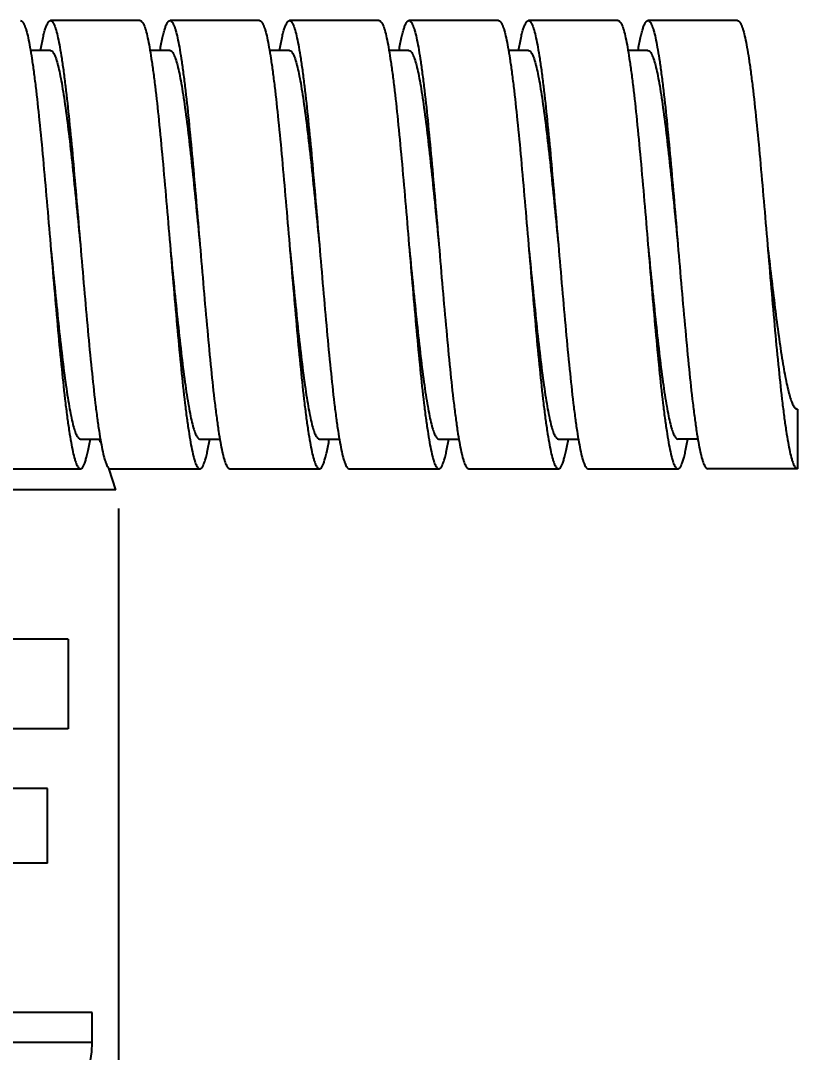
# Model space of a CAD drawing. Header units: millimetres. Extents: x 601 to 1195, y -13 to 407.
# Drawn here: x 1100.89 to 1126.89, y 176.3 to 210.82 of the extents above; entities that cross this region are included whole.
import ezdxf

# ---------------------------------------------------------------- set-up
doc = ezdxf.new("R2010")
doc.units = ezdxf.units.MM
doc.header["$LTSCALE"] = 0.1
doc.layers.add('02___PRT_ALL_AXES', color=7, linetype='Continuous')
doc.layers.add('DIM', color=3, linetype='Continuous')
doc.styles.get("Standard").update_dxf_attribs({"font": 'arial.ttf'})
doc.dimstyles.new('ISO-25', dxfattribs={"dimtxt": 2.5, "dimasz": 2.5, "dimexe": 1.25, "dimexo": 0.625, "dimtad": 1, "dimtxsty": 'Standard', "dimcen": 2.5, "dimadec": 0, "dimazin": 0, "dimtfac": 1, "dimtmove": 0, "dimatfit": 3, "dimfxl": 0, "dimarcsym": 0})

# ---------------------------------------------------------------- blocks, each defined once
blk = doc.blocks.new('*D13')
at = {"layer": 'Defpoints', "color": 0}
for p in [(960.618, 195.125), (1104.167, 195.125), (1104.167, 161.94)]:
    blk.add_point(p, dxfattribs=at)
at = {"layer": 'DIM', "color": 0, "lineweight": -2}
for p, q in [((960.618, 194.5), (960.618, 160.69)), ((1104.167, 194.5), (1104.167, 160.69)), ((963.118, 161.94), (1101.667, 161.94))]:
    blk.add_line(p, q, dxfattribs=at)
at = {"layer": 'DIM', "color": 0}
for points in [[(963.118, 162.357), (963.118, 161.523), (960.618, 161.94)], [(1101.667, 162.357), (1101.667, 161.523), (1104.167, 161.94)]]:
    blk.add_solid(points, dxfattribs=at)
at = {"layer": 'DIM', "color": 0, "insert": (1032.392, 164.067), "char_height": 2.5, "attachment_point": 5}
blk.add_mtext('143,55', dxfattribs=at)

msp = doc.modelspace()

# ---------------------------------------------------------------- linework, layer by layer
at = {"color": 7, "linetype": 'Continuous'}
for p, q in [((1104.891, 210.82), (1101.891, 210.82)), ((1108.891, 210.82), (1105.891, 210.82)), ((1112.891, 210.82), (1109.891, 210.82)), ((1116.891, 210.82), (1113.891, 210.82)), ((1120.891, 210.82), (1117.891, 210.82)), ((1124.891, 210.82), (1121.891, 210.82)), ((1101.891, 209.82), (1101.222, 209.82)), ((1105.891, 209.82), (1105.223, 209.82)), ((1109.891, 209.82), (1109.223, 209.82)), ((1113.891, 209.82), (1113.223, 209.82)), ((1117.891, 209.82), (1117.223, 209.82)), ((1121.891, 209.82), (1121.222, 209.82)), ((1126.891, 197.82), (1126.891, 195.82)), ((1102.891, 196.82), (1103.56, 196.82)), ((1103.568, 196.717), (1103.535, 196.82)), ((1106.891, 196.82), (1107.559, 196.82)), ((1110.891, 196.82), (1111.559, 196.82)), ((1114.891, 196.82), (1115.56, 196.82)), ((1118.891, 196.82), (1119.56, 196.82)), ((1123.56, 196.82), (1122.891, 196.82)), ((1099.891, 195.82), (1102.891, 195.82)), ((1103.858, 195.809), (1103.847, 195.844)), ((1104.076, 195.125), (1103.858, 195.809)), ((1103.891, 195.82), (1106.891, 195.82)), ((1107.891, 195.82), (1110.891, 195.82)), ((1111.891, 195.82), (1114.891, 195.82)), ((1115.891, 195.82), (1118.891, 195.82)), ((1119.891, 195.82), (1122.891, 195.82)), ((1126.891, 195.82), (1123.891, 195.82)), ((1104.076, 195.125), (1064.991, 195.125)), ((1102.483, 190.125), (962.099, 190.125)), ((1102.48, 190.125), (1102.48, 187.125)), ((1102.484, 190.125), (1102.484, 187.125)), ((1102.483, 187.125), (962.099, 187.125))]:
    msp.add_line(p, q, dxfattribs=at)
for points, knots in [([(1100.891, 210.82), (1100.915, 210.82), (1100.953, 210.789), (1100.988, 210.735), (1101.019, 210.671), (1101.05, 210.59), (1101.094, 210.448), (1101.148, 210.228), (1101.209, 209.914), (1101.27, 209.536), (1101.332, 209.099), (1101.419, 208.41), (1101.524, 207.434), (1101.646, 206.154), (1101.768, 204.764), (1101.85, 203.808), (1101.891, 203.32)], [0, 0, 0, 0, 0.009478, 0.01668, 0.025909, 0.037267, 0.050796, 0.084378, 0.126508, 0.176873, 0.235029, 0.300456, 0.450603, 0.621668, 0.807156, 1, 1, 1, 1]), ([(1101.559, 209.822), (1101.584, 209.967), (1101.621, 210.168), (1101.68, 210.416), (1101.72, 210.557), (1101.762, 210.67), (1101.805, 210.759), (1101.856, 210.82), (1101.891, 210.82)], [0, 0, 0, 0, 0.408087, 0.572348, 0.709434, 0.819349, 0.902665, 1, 1, 1, 1]), ([(1101.891, 210.82), (1101.915, 210.82), (1101.953, 210.789), (1101.988, 210.735), (1102.019, 210.671), (1102.05, 210.59), (1102.094, 210.448), (1102.148, 210.228), (1102.209, 209.914), (1102.27, 209.536), (1102.332, 209.099), (1102.419, 208.41), (1102.524, 207.434), (1102.646, 206.154), (1102.768, 204.764), (1102.85, 203.808), (1102.891, 203.32)], [0, 0, 0, 0, 0.00948, 0.016681, 0.025907, 0.037266, 0.050798, 0.084376, 0.12651, 0.17687, 0.235031, 0.300454, 0.450603, 0.621668, 0.807156, 1, 1, 1, 1]), ([(1104.891, 210.82), (1104.915, 210.82), (1104.953, 210.789), (1104.988, 210.735), (1105.019, 210.671), (1105.05, 210.59), (1105.094, 210.448), (1105.148, 210.228), (1105.209, 209.914), (1105.27, 209.536), (1105.332, 209.099), (1105.419, 208.41), (1105.524, 207.434), (1105.646, 206.154), (1105.768, 204.764), (1105.85, 203.808), (1105.891, 203.32)], [0, 0, 0, 0, 0.00948, 0.016681, 0.025907, 0.037266, 0.050798, 0.084376, 0.12651, 0.17687, 0.235031, 0.300454, 0.450603, 0.621668, 0.807156, 1, 1, 1, 1]), ([(1105.56, 209.825), (1105.584, 209.969), (1105.621, 210.17), (1105.68, 210.417), (1105.721, 210.558), (1105.762, 210.67), (1105.805, 210.76), (1105.856, 210.82), (1105.891, 210.82)], [0, 0, 0, 0, 0.40807, 0.57228, 0.709377, 0.819286, 0.902585, 1, 1, 1, 1]), ([(1105.891, 210.82), (1105.915, 210.82), (1105.953, 210.789), (1105.988, 210.735), (1106.019, 210.671), (1106.05, 210.59), (1106.094, 210.448), (1106.148, 210.228), (1106.209, 209.914), (1106.27, 209.536), (1106.332, 209.099), (1106.419, 208.41), (1106.524, 207.434), (1106.646, 206.154), (1106.768, 204.764), (1106.85, 203.808), (1106.891, 203.32)], [0, 0, 0, 0, 0.009479, 0.016679, 0.025908, 0.037268, 0.050797, 0.084378, 0.126508, 0.176873, 0.235029, 0.300456, 0.450604, 0.621669, 0.807156, 1, 1, 1, 1]), ([(1108.891, 210.82), (1108.915, 210.82), (1108.953, 210.789), (1108.988, 210.735), (1109.019, 210.671), (1109.05, 210.59), (1109.094, 210.448), (1109.148, 210.228), (1109.209, 209.914), (1109.27, 209.536), (1109.332, 209.099), (1109.419, 208.41), (1109.524, 207.434), (1109.646, 206.154), (1109.768, 204.764), (1109.85, 203.808), (1109.891, 203.32)], [0, 0, 0, 0, 0.009479, 0.016679, 0.025908, 0.037268, 0.050797, 0.084378, 0.126508, 0.176873, 0.235029, 0.300456, 0.450604, 0.621669, 0.807156, 1, 1, 1, 1]), ([(1109.56, 209.827), (1109.584, 209.97), (1109.621, 210.171), (1109.68, 210.417), (1109.721, 210.558), (1109.762, 210.67), (1109.805, 210.76), (1109.856, 210.82), (1109.891, 210.82)], [0, 0, 0, 0, 0.408036, 0.57227, 0.709354, 0.819245, 0.902576, 1, 1, 1, 1]), ([(1109.891, 210.82), (1109.915, 210.82), (1109.953, 210.789), (1109.988, 210.735), (1110.019, 210.671), (1110.05, 210.59), (1110.094, 210.448), (1110.148, 210.228), (1110.209, 209.914), (1110.27, 209.536), (1110.332, 209.099), (1110.419, 208.41), (1110.524, 207.434), (1110.646, 206.154), (1110.768, 204.764), (1110.85, 203.808), (1110.891, 203.32)], [0, 0, 0, 0, 0.009478, 0.016681, 0.025908, 0.037265, 0.050796, 0.084377, 0.126509, 0.176871, 0.23503, 0.300454, 0.450602, 0.621668, 0.807156, 1, 1, 1, 1]), ([(1112.891, 210.82), (1112.915, 210.82), (1112.953, 210.789), (1112.988, 210.735), (1113.019, 210.671), (1113.05, 210.59), (1113.094, 210.448), (1113.148, 210.228), (1113.209, 209.914), (1113.27, 209.536), (1113.332, 209.099), (1113.419, 208.41), (1113.524, 207.434), (1113.646, 206.154), (1113.768, 204.764), (1113.85, 203.808), (1113.891, 203.32)], [0, 0, 0, 0, 0.009478, 0.016681, 0.025908, 0.037265, 0.050796, 0.084377, 0.126509, 0.176871, 0.23503, 0.300454, 0.450602, 0.621668, 0.807156, 1, 1, 1, 1]), ([(1113.56, 209.825), (1113.584, 209.969), (1113.621, 210.17), (1113.68, 210.417), (1113.721, 210.558), (1113.762, 210.67), (1113.805, 210.76), (1113.856, 210.82), (1113.891, 210.82)], [0, 0, 0, 0, 0.40806, 0.572282, 0.709362, 0.819282, 0.902585, 1, 1, 1, 1]), ([(1113.891, 210.82), (1113.915, 210.82), (1113.953, 210.789), (1113.988, 210.735), (1114.019, 210.671), (1114.05, 210.59), (1114.094, 210.448), (1114.148, 210.228), (1114.209, 209.914), (1114.27, 209.536), (1114.332, 209.099), (1114.419, 208.41), (1114.524, 207.434), (1114.646, 206.154), (1114.768, 204.764), (1114.85, 203.808), (1114.891, 203.32)], [0, 0, 0, 0, 0.009481, 0.01668, 0.025907, 0.037268, 0.050798, 0.084377, 0.12651, 0.176872, 0.23503, 0.300456, 0.450604, 0.621669, 0.807156, 1, 1, 1, 1]), ([(1116.891, 210.82), (1116.915, 210.82), (1116.953, 210.789), (1116.988, 210.735), (1117.019, 210.671), (1117.05, 210.59), (1117.094, 210.448), (1117.148, 210.228), (1117.209, 209.914), (1117.27, 209.536), (1117.332, 209.099), (1117.419, 208.41), (1117.524, 207.434), (1117.646, 206.154), (1117.768, 204.764), (1117.85, 203.808), (1117.891, 203.32)], [0, 0, 0, 0, 0.009481, 0.01668, 0.025907, 0.037268, 0.050798, 0.084377, 0.12651, 0.176872, 0.23503, 0.300456, 0.450604, 0.621669, 0.807156, 1, 1, 1, 1]), ([(1117.559, 209.822), (1117.583, 209.966), (1117.621, 210.168), (1117.68, 210.416), (1117.72, 210.557), (1117.762, 210.67), (1117.805, 210.759), (1117.856, 210.82), (1117.891, 210.82)], [0, 0, 0, 0, 0.408111, 0.572355, 0.709475, 0.819371, 0.902677, 1, 1, 1, 1]), ([(1117.891, 210.82), (1117.915, 210.82), (1117.953, 210.789), (1117.988, 210.735), (1118.019, 210.671), (1118.05, 210.59), (1118.094, 210.448), (1118.148, 210.228), (1118.209, 209.914), (1118.27, 209.536), (1118.332, 209.099), (1118.419, 208.41), (1118.524, 207.434), (1118.646, 206.154), (1118.768, 204.764), (1118.85, 203.808), (1118.891, 203.32)], [0, 0, 0, 0, 0.009478, 0.01668, 0.025909, 0.037267, 0.050796, 0.084378, 0.126508, 0.176873, 0.235029, 0.300456, 0.450603, 0.621668, 0.807156, 1, 1, 1, 1]), ([(1120.891, 210.82), (1120.915, 210.82), (1120.953, 210.789), (1120.988, 210.735), (1121.019, 210.671), (1121.05, 210.59), (1121.094, 210.448), (1121.148, 210.228), (1121.209, 209.914), (1121.27, 209.536), (1121.332, 209.099), (1121.419, 208.41), (1121.524, 207.434), (1121.646, 206.154), (1121.768, 204.764), (1121.85, 203.808), (1121.891, 203.32)], [0, 0, 0, 0, 0.009478, 0.01668, 0.025909, 0.037267, 0.050796, 0.084378, 0.126508, 0.176873, 0.235029, 0.300456, 0.450603, 0.621668, 0.807156, 1, 1, 1, 1]), ([(1121.559, 209.822), (1121.584, 209.967), (1121.621, 210.168), (1121.68, 210.416), (1121.72, 210.557), (1121.762, 210.67), (1121.805, 210.759), (1121.856, 210.82), (1121.891, 210.82)], [0, 0, 0, 0, 0.408087, 0.572348, 0.709434, 0.819349, 0.902665, 1, 1, 1, 1]), ([(1121.891, 210.82), (1121.915, 210.82), (1121.953, 210.789), (1121.988, 210.735), (1122.019, 210.671), (1122.05, 210.59), (1122.094, 210.448), (1122.148, 210.228), (1122.209, 209.914), (1122.27, 209.536), (1122.332, 209.099), (1122.419, 208.41), (1122.524, 207.434), (1122.646, 206.154), (1122.768, 204.764), (1122.85, 203.808), (1122.891, 203.32)], [0, 0, 0, 0, 0.00948, 0.016681, 0.025907, 0.037266, 0.050798, 0.084376, 0.12651, 0.17687, 0.235031, 0.300454, 0.450603, 0.621668, 0.807156, 1, 1, 1, 1]), ([(1124.891, 210.82), (1124.915, 210.82), (1124.953, 210.789), (1124.988, 210.735), (1125.019, 210.671), (1125.05, 210.59), (1125.094, 210.448), (1125.148, 210.228), (1125.209, 209.914), (1125.27, 209.536), (1125.332, 209.099), (1125.419, 208.41), (1125.524, 207.434), (1125.646, 206.154), (1125.768, 204.764), (1125.85, 203.808), (1125.891, 203.32)], [0, 0, 0, 0, 0.00948, 0.016681, 0.025907, 0.037266, 0.050798, 0.084376, 0.12651, 0.17687, 0.235031, 0.300454, 0.450603, 0.621668, 0.807156, 1, 1, 1, 1]), ([(1101.891, 209.82), (1101.914, 209.82), (1101.952, 209.795), (1101.988, 209.747), (1102.034, 209.665), (1102.087, 209.523), (1102.148, 209.307), (1102.209, 209.035), (1102.27, 208.708), (1102.332, 208.329), (1102.419, 207.731), (1102.524, 206.886), (1102.646, 205.776), (1102.768, 204.572), (1102.85, 203.742), (1102.891, 203.32)], [0, 0, 0, 0, 0.010546, 0.018089, 0.027572, 0.052785, 0.086545, 0.128755, 0.179115, 0.237208, 0.302514, 0.452296, 0.622867, 0.807776, 1, 1, 1, 1]), ([(1105.891, 209.82), (1105.914, 209.82), (1105.952, 209.795), (1105.988, 209.747), (1106.034, 209.665), (1106.087, 209.523), (1106.148, 209.307), (1106.209, 209.035), (1106.27, 208.708), (1106.332, 208.329), (1106.419, 207.731), (1106.524, 206.886), (1106.646, 205.776), (1106.768, 204.572), (1106.85, 203.742), (1106.891, 203.32)], [0, 0, 0, 0, 0.010545, 0.018089, 0.027573, 0.052784, 0.086545, 0.128754, 0.179115, 0.237207, 0.302515, 0.452296, 0.622867, 0.807776, 1, 1, 1, 1]), ([(1109.891, 209.82), (1109.914, 209.82), (1109.952, 209.795), (1109.988, 209.747), (1110.034, 209.665), (1110.087, 209.523), (1110.148, 209.307), (1110.209, 209.035), (1110.27, 208.708), (1110.332, 208.329), (1110.419, 207.731), (1110.524, 206.886), (1110.646, 205.776), (1110.768, 204.572), (1110.85, 203.742), (1110.891, 203.32)], [0, 0, 0, 0, 0.010544, 0.018089, 0.027573, 0.052783, 0.086546, 0.128753, 0.179116, 0.237207, 0.302515, 0.452297, 0.622867, 0.807776, 1, 1, 1, 1]), ([(1113.891, 209.82), (1113.914, 209.82), (1113.952, 209.795), (1113.988, 209.747), (1114.034, 209.665), (1114.087, 209.523), (1114.148, 209.307), (1114.209, 209.035), (1114.27, 208.708), (1114.332, 208.329), (1114.419, 207.731), (1114.524, 206.886), (1114.646, 205.776), (1114.768, 204.572), (1114.85, 203.742), (1114.891, 203.32)], [0, 0, 0, 0, 0.010544, 0.018089, 0.027574, 0.052783, 0.086546, 0.128753, 0.179116, 0.237206, 0.302515, 0.452297, 0.622867, 0.807776, 1, 1, 1, 1]), ([(1117.891, 209.82), (1117.914, 209.82), (1117.952, 209.795), (1117.988, 209.747), (1118.034, 209.665), (1118.087, 209.523), (1118.148, 209.307), (1118.209, 209.035), (1118.27, 208.708), (1118.332, 208.329), (1118.419, 207.731), (1118.524, 206.886), (1118.646, 205.776), (1118.768, 204.572), (1118.85, 203.742), (1118.891, 203.32)], [0, 0, 0, 0, 0.010543, 0.018089, 0.027574, 0.052782, 0.086546, 0.128752, 0.179116, 0.237206, 0.302515, 0.452296, 0.622867, 0.807776, 1, 1, 1, 1]), ([(1121.891, 209.82), (1121.914, 209.82), (1121.952, 209.795), (1121.988, 209.747), (1122.034, 209.665), (1122.087, 209.523), (1122.148, 209.307), (1122.209, 209.035), (1122.27, 208.708), (1122.332, 208.329), (1122.419, 207.731), (1122.524, 206.886), (1122.646, 205.776), (1122.768, 204.572), (1122.85, 203.742), (1122.891, 203.32)], [0, 0, 0, 0, 0.010543, 0.01809, 0.027574, 0.052782, 0.086546, 0.128752, 0.179116, 0.237206, 0.302515, 0.452296, 0.622867, 0.807776, 1, 1, 1, 1]), ([(1101.891, 203.32), (1101.932, 202.897), (1102.014, 202.068), (1102.136, 200.864), (1102.258, 199.754), (1102.363, 198.908), (1102.45, 198.311), (1102.512, 197.932), (1102.573, 197.605), (1102.634, 197.332), (1102.695, 197.117), (1102.748, 196.975), (1102.794, 196.893), (1102.83, 196.845), (1102.868, 196.82), (1102.891, 196.82)], [0, 0, 0, 0, 0.192224, 0.377133, 0.547703, 0.697485, 0.762794, 0.820884, 0.871247, 0.913454, 0.947217, 0.972426, 0.981911, 0.989456, 1, 1, 1, 1]), ([(1101.891, 203.32), (1101.932, 202.832), (1102.014, 201.875), (1102.136, 200.486), (1102.258, 199.206), (1102.363, 198.23), (1102.45, 197.54), (1102.512, 197.103), (1102.573, 196.726), (1102.634, 196.411), (1102.688, 196.191), (1102.732, 196.049), (1102.763, 195.969), (1102.794, 195.905), (1102.829, 195.85), (1102.867, 195.82), (1102.891, 195.82)], [0, 0, 0, 0, 0.192844, 0.378332, 0.549397, 0.699544, 0.764971, 0.823127, 0.873492, 0.915622, 0.949204, 0.962733, 0.974091, 0.98332, 0.990522, 1, 1, 1, 1]), ([(1102.891, 203.32), (1102.932, 202.832), (1103.014, 201.875), (1103.136, 200.486), (1103.258, 199.206), (1103.363, 198.23), (1103.45, 197.54), (1103.512, 197.103), (1103.573, 196.726), (1103.634, 196.411), (1103.688, 196.191), (1103.732, 196.049), (1103.763, 195.969), (1103.794, 195.905), (1103.829, 195.85), (1103.867, 195.82), (1103.891, 195.82)], [0, 0, 0, 0, 0.192844, 0.378331, 0.549396, 0.699544, 0.76497, 0.823128, 0.87349, 0.915623, 0.949202, 0.962732, 0.974093, 0.98332, 0.990519, 1, 1, 1, 1]), ([(1105.891, 203.32), (1105.932, 202.897), (1106.014, 202.068), (1106.136, 200.864), (1106.258, 199.754), (1106.363, 198.908), (1106.45, 198.311), (1106.512, 197.932), (1106.573, 197.605), (1106.634, 197.332), (1106.695, 197.117), (1106.748, 196.975), (1106.794, 196.893), (1106.83, 196.845), (1106.868, 196.82), (1106.891, 196.82)], [0, 0, 0, 0, 0.192224, 0.377133, 0.547703, 0.697485, 0.762793, 0.820884, 0.871247, 0.913454, 0.947217, 0.972427, 0.981911, 0.989456, 1, 1, 1, 1]), ([(1105.891, 203.32), (1105.932, 202.832), (1106.014, 201.875), (1106.136, 200.486), (1106.258, 199.206), (1106.363, 198.23), (1106.45, 197.54), (1106.512, 197.103), (1106.573, 196.726), (1106.634, 196.411), (1106.688, 196.191), (1106.732, 196.049), (1106.763, 195.969), (1106.794, 195.905), (1106.829, 195.85), (1106.867, 195.82), (1106.891, 195.82)], [0, 0, 0, 0, 0.192844, 0.378331, 0.549396, 0.699544, 0.76497, 0.823128, 0.87349, 0.915623, 0.949202, 0.962732, 0.974093, 0.98332, 0.990519, 1, 1, 1, 1]), ([(1106.891, 203.32), (1106.932, 202.832), (1107.014, 201.875), (1107.136, 200.486), (1107.258, 199.206), (1107.363, 198.23), (1107.45, 197.54), (1107.512, 197.103), (1107.573, 196.726), (1107.634, 196.411), (1107.688, 196.191), (1107.732, 196.049), (1107.763, 195.969), (1107.794, 195.905), (1107.829, 195.85), (1107.867, 195.82), (1107.891, 195.82)], [0, 0, 0, 0, 0.192844, 0.378332, 0.549398, 0.699546, 0.76497, 0.823129, 0.873491, 0.915623, 0.949204, 0.962735, 0.974092, 0.983319, 0.990522, 1, 1, 1, 1]), ([(1109.891, 203.32), (1109.932, 202.897), (1110.014, 202.068), (1110.136, 200.864), (1110.258, 199.754), (1110.363, 198.908), (1110.45, 198.311), (1110.512, 197.932), (1110.573, 197.605), (1110.634, 197.332), (1110.695, 197.117), (1110.748, 196.975), (1110.794, 196.893), (1110.83, 196.845), (1110.868, 196.82), (1110.891, 196.82)], [0, 0, 0, 0, 0.192224, 0.377133, 0.547704, 0.697485, 0.762793, 0.820885, 0.871246, 0.913455, 0.947216, 0.972427, 0.981911, 0.989455, 1, 1, 1, 1]), ([(1109.891, 203.32), (1109.932, 202.832), (1110.014, 201.875), (1110.136, 200.486), (1110.258, 199.206), (1110.363, 198.23), (1110.45, 197.54), (1110.512, 197.103), (1110.573, 196.726), (1110.634, 196.411), (1110.688, 196.191), (1110.732, 196.049), (1110.763, 195.969), (1110.794, 195.905), (1110.829, 195.85), (1110.867, 195.82), (1110.891, 195.82)], [0, 0, 0, 0, 0.192844, 0.378332, 0.549398, 0.699546, 0.76497, 0.823129, 0.873491, 0.915623, 0.949204, 0.962735, 0.974092, 0.983319, 0.990522, 1, 1, 1, 1]), ([(1110.891, 203.32), (1110.932, 202.832), (1111.014, 201.875), (1111.136, 200.486), (1111.258, 199.206), (1111.363, 198.23), (1111.45, 197.54), (1111.512, 197.103), (1111.573, 196.726), (1111.634, 196.411), (1111.688, 196.191), (1111.732, 196.049), (1111.763, 195.969), (1111.794, 195.905), (1111.829, 195.85), (1111.867, 195.82), (1111.891, 195.82)], [0, 0, 0, 0, 0.192844, 0.378331, 0.549396, 0.699544, 0.764971, 0.823127, 0.873492, 0.915622, 0.949203, 0.962732, 0.974092, 0.983321, 0.990521, 1, 1, 1, 1]), ([(1113.891, 203.32), (1113.932, 202.897), (1114.014, 202.068), (1114.136, 200.864), (1114.258, 199.754), (1114.363, 198.908), (1114.45, 198.311), (1114.512, 197.932), (1114.573, 197.605), (1114.634, 197.332), (1114.695, 197.117), (1114.748, 196.975), (1114.794, 196.893), (1114.83, 196.845), (1114.868, 196.82), (1114.891, 196.82)], [0, 0, 0, 0, 0.192224, 0.377133, 0.547704, 0.697486, 0.762792, 0.820885, 0.871245, 0.913455, 0.947215, 0.972428, 0.981911, 0.989454, 1, 1, 1, 1]), ([(1113.891, 203.32), (1113.932, 202.832), (1114.014, 201.875), (1114.136, 200.486), (1114.258, 199.206), (1114.363, 198.23), (1114.45, 197.54), (1114.512, 197.103), (1114.573, 196.726), (1114.634, 196.411), (1114.688, 196.191), (1114.732, 196.049), (1114.763, 195.969), (1114.794, 195.905), (1114.829, 195.85), (1114.867, 195.82), (1114.891, 195.82)], [0, 0, 0, 0, 0.192844, 0.378331, 0.549396, 0.699544, 0.764971, 0.823127, 0.873492, 0.915622, 0.949203, 0.962732, 0.974092, 0.983321, 0.990521, 1, 1, 1, 1]), ([(1114.891, 203.32), (1114.932, 202.832), (1115.014, 201.875), (1115.136, 200.486), (1115.258, 199.206), (1115.363, 198.23), (1115.45, 197.54), (1115.512, 197.103), (1115.573, 196.726), (1115.634, 196.411), (1115.688, 196.191), (1115.732, 196.049), (1115.763, 195.969), (1115.794, 195.905), (1115.829, 195.85), (1115.867, 195.82), (1115.891, 195.82)], [0, 0, 0, 0, 0.192844, 0.378332, 0.549397, 0.699546, 0.764969, 0.82313, 0.87349, 0.915624, 0.949202, 0.962734, 0.974093, 0.983319, 0.99052, 1, 1, 1, 1]), ([(1117.891, 203.32), (1117.932, 202.897), (1118.014, 202.068), (1118.136, 200.864), (1118.258, 199.754), (1118.363, 198.908), (1118.45, 198.311), (1118.512, 197.932), (1118.573, 197.605), (1118.634, 197.332), (1118.695, 197.117), (1118.748, 196.975), (1118.794, 196.893), (1118.83, 196.845), (1118.868, 196.82), (1118.891, 196.82)], [0, 0, 0, 0, 0.192224, 0.377133, 0.547704, 0.697486, 0.762791, 0.820886, 0.871245, 0.913456, 0.947215, 0.972428, 0.98191, 0.989454, 1, 1, 1, 1]), ([(1117.891, 203.32), (1117.932, 202.832), (1118.014, 201.875), (1118.136, 200.486), (1118.258, 199.206), (1118.363, 198.23), (1118.45, 197.54), (1118.512, 197.103), (1118.573, 196.726), (1118.634, 196.411), (1118.688, 196.191), (1118.732, 196.049), (1118.763, 195.969), (1118.794, 195.905), (1118.829, 195.85), (1118.867, 195.82), (1118.891, 195.82)], [0, 0, 0, 0, 0.192844, 0.378332, 0.549397, 0.699546, 0.764969, 0.82313, 0.87349, 0.915624, 0.949202, 0.962734, 0.974093, 0.983319, 0.99052, 1, 1, 1, 1]), ([(1118.891, 203.32), (1118.932, 202.832), (1119.014, 201.875), (1119.136, 200.486), (1119.258, 199.206), (1119.363, 198.23), (1119.45, 197.54), (1119.512, 197.103), (1119.573, 196.726), (1119.634, 196.411), (1119.688, 196.191), (1119.732, 196.049), (1119.763, 195.969), (1119.794, 195.905), (1119.829, 195.85), (1119.867, 195.82), (1119.891, 195.82)], [0, 0, 0, 0, 0.192844, 0.378332, 0.549397, 0.699544, 0.764971, 0.823127, 0.873492, 0.915622, 0.949204, 0.962733, 0.974091, 0.98332, 0.990522, 1, 1, 1, 1]), ([(1121.891, 203.32), (1121.932, 202.897), (1122.014, 202.068), (1122.136, 200.864), (1122.258, 199.754), (1122.363, 198.908), (1122.45, 198.311), (1122.512, 197.932), (1122.573, 197.605), (1122.634, 197.332), (1122.695, 197.117), (1122.748, 196.975), (1122.794, 196.893), (1122.83, 196.845), (1122.868, 196.82), (1122.891, 196.82)], [0, 0, 0, 0, 0.192224, 0.377134, 0.547705, 0.697487, 0.762792, 0.820887, 0.871246, 0.913457, 0.947216, 0.97243, 0.981912, 0.989458, 1, 1, 1, 1]), ([(1121.891, 203.32), (1121.932, 202.832), (1122.014, 201.875), (1122.136, 200.486), (1122.258, 199.206), (1122.363, 198.23), (1122.45, 197.54), (1122.512, 197.103), (1122.573, 196.726), (1122.634, 196.411), (1122.688, 196.191), (1122.732, 196.049), (1122.763, 195.969), (1122.794, 195.905), (1122.829, 195.85), (1122.867, 195.82), (1122.891, 195.82)], [0, 0, 0, 0, 0.192844, 0.378332, 0.549397, 0.699544, 0.764971, 0.823127, 0.873492, 0.915622, 0.949204, 0.962733, 0.974091, 0.98332, 0.990522, 1, 1, 1, 1]), ([(1122.891, 203.32), (1122.932, 202.832), (1123.014, 201.875), (1123.136, 200.486), (1123.258, 199.206), (1123.363, 198.23), (1123.45, 197.54), (1123.512, 197.103), (1123.573, 196.726), (1123.634, 196.411), (1123.688, 196.191), (1123.732, 196.049), (1123.763, 195.969), (1123.794, 195.905), (1123.829, 195.85), (1123.867, 195.82), (1123.891, 195.82)], [0, 0, 0, 0, 0.192844, 0.378331, 0.549397, 0.699545, 0.76497, 0.823129, 0.873491, 0.915624, 0.949202, 0.962733, 0.974094, 0.983321, 0.990522, 1, 1, 1, 1]), ([(1125.891, 203.32), (1125.932, 202.962), (1126.014, 202.26), (1126.136, 201.241), (1126.258, 200.302), (1126.363, 199.587), (1126.45, 199.081), (1126.512, 198.76), (1126.573, 198.484), (1126.634, 198.253), (1126.695, 198.07), (1126.749, 197.95), (1126.794, 197.881), (1126.832, 197.839), (1126.868, 197.82), (1126.891, 197.82)], [0, 0, 0, 0, 0.1913, 0.375349, 0.545187, 0.694432, 0.759565, 0.817572, 0.867939, 0.910281, 0.944327, 0.970058, 0.979928, 0.987983, 1, 1, 1, 1]), ([(1125.891, 203.32), (1125.932, 202.832), (1126.014, 201.875), (1126.136, 200.486), (1126.258, 199.206), (1126.363, 198.23), (1126.45, 197.54), (1126.512, 197.103), (1126.573, 196.726), (1126.634, 196.411), (1126.688, 196.191), (1126.732, 196.049), (1126.763, 195.969), (1126.794, 195.905), (1126.829, 195.85), (1126.867, 195.82), (1126.891, 195.82)], [0, 0, 0, 0, 0.192844, 0.378331, 0.549397, 0.699545, 0.76497, 0.823129, 0.873491, 0.915624, 0.949202, 0.962733, 0.974094, 0.983321, 0.990522, 1, 1, 1, 1]), ([(1102.891, 195.82), (1102.926, 195.82), (1102.977, 195.88), (1103.02, 195.97), (1103.062, 196.083), (1103.102, 196.224), (1103.161, 196.472), (1103.199, 196.673), (1103.223, 196.818)], [0, 0, 0, 0, 0.097323, 0.180629, 0.290525, 0.427645, 0.591889, 1, 1, 1, 1]), ([(1106.891, 195.82), (1106.926, 195.82), (1106.977, 195.88), (1107.02, 195.969), (1107.062, 196.082), (1107.102, 196.223), (1107.161, 196.469), (1107.198, 196.67), (1107.223, 196.814)], [0, 0, 0, 0, 0.097415, 0.180718, 0.290638, 0.427718, 0.59194, 1, 1, 1, 1]), ([(1110.891, 195.82), (1110.926, 195.82), (1110.977, 195.88), (1111.02, 195.969), (1111.061, 196.081), (1111.102, 196.222), (1111.161, 196.469), (1111.198, 196.669), (1111.222, 196.813)], [0, 0, 0, 0, 0.097424, 0.180755, 0.290646, 0.42773, 0.591964, 1, 1, 1, 1]), ([(1114.891, 195.82), (1114.926, 195.82), (1114.977, 195.88), (1115.02, 195.969), (1115.062, 196.082), (1115.102, 196.223), (1115.161, 196.469), (1115.198, 196.67), (1115.223, 196.814)], [0, 0, 0, 0, 0.097415, 0.180714, 0.290623, 0.42772, 0.59193, 1, 1, 1, 1]), ([(1118.891, 195.82), (1118.926, 195.82), (1118.977, 195.88), (1119.02, 195.97), (1119.062, 196.083), (1119.102, 196.224), (1119.161, 196.471), (1119.199, 196.673), (1119.223, 196.817)], [0, 0, 0, 0, 0.097335, 0.180651, 0.290566, 0.427652, 0.591913, 1, 1, 1, 1]), ([(1122.891, 195.82), (1122.926, 195.82), (1122.977, 195.88), (1123.02, 195.97), (1123.062, 196.083), (1123.102, 196.224), (1123.161, 196.472), (1123.199, 196.673), (1123.223, 196.818)], [0, 0, 0, 0, 0.097323, 0.180629, 0.290525, 0.427645, 0.591889, 1, 1, 1, 1])]:
    msp.add_open_spline(points, degree=3, knots=knots, dxfattribs=at)
at = {"layer": '02___PRT_ALL_AXES', "color": 7, "linetype": 'Continuous'}
for p, q in [((1101.791, 185.125), (1064.791, 185.125)), ((1101.791, 182.625), (1101.791, 185.125)), ((1101.791, 182.625), (1064.791, 182.625)), ((1103.291, 177.625), (1063.291, 177.625)), ((1103.291, 176.625), (1103.291, 177.625)), ((1103.291, 176.625), (1063.291, 176.625))]:
    msp.add_line(p, q, dxfattribs=at)
msp.add_arc((1100.291, 176.625), 3, 270, 0, dxfattribs=at)

# ---------------------------------------------------------------- dimensions: what is measured, and where the dimension line sits
at = {"layer": 'DIM'}
dim = msp.add_linear_dim(base=(1104.167, 161.94), p1=(960.618, 195.125), p2=(1104.167, 195.125), dimstyle='ISO-25', dxfattribs=at)
dim.commit()
dim.dimension.update_dxf_attribs({"geometry": '*D13', "text_midpoint": (1032.392, 164.067)})

doc.saveas('drawing.dxf')
